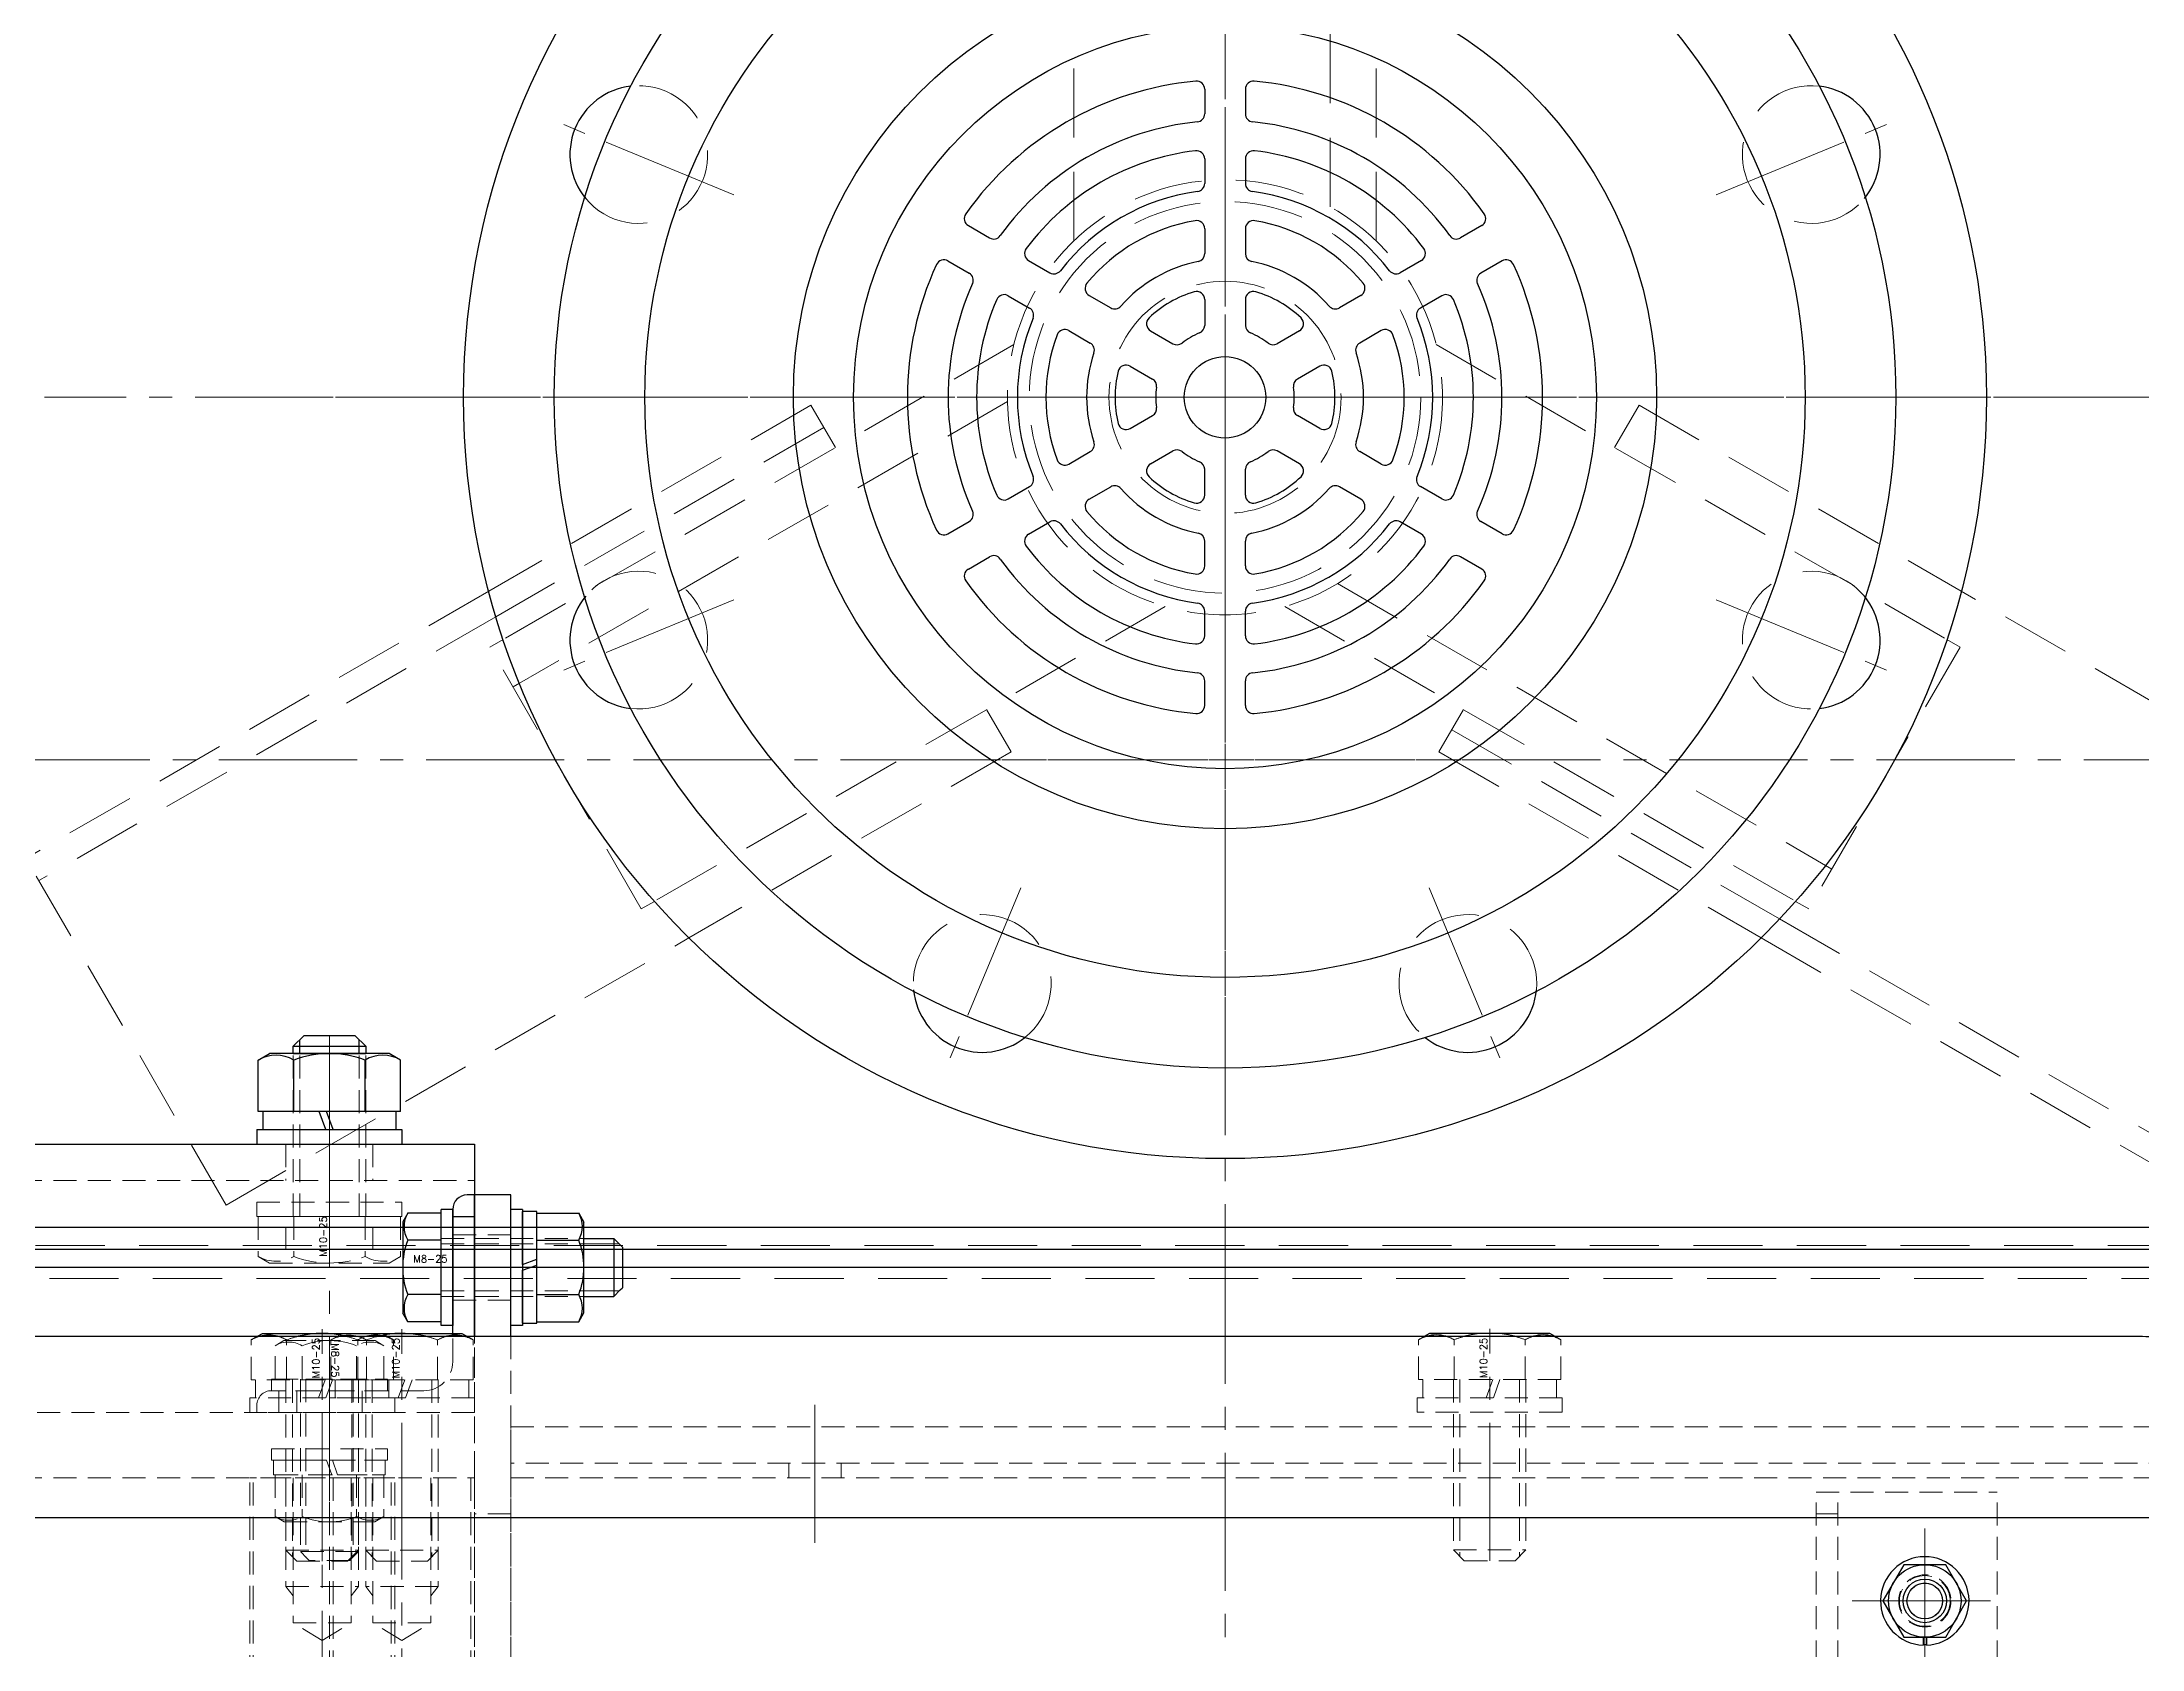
# Model space of a CAD drawing. Header units: millimetres. Extents: x 0 to 10987, y 0 to 7892.
# Drawn here: x 2289.4 to 2579, y 6575.8 to 6797.5 of the extents above; entities that cross this region are included whole.
import ezdxf

# ---------------------------------------------------------------- set-up
doc = ezdxf.new("R2010")
doc.units = ezdxf.units.MM
doc.linetypes.add('CENTER2', pattern=[28.575, 19.05, -3.175, 3.175, -3.175])
doc.linetypes.add('HIDDEN2', pattern=[4.7625, 3.175, -1.5875])
for name, color, linetype, lineweight in [('01_外形線', 7, 'Continuous', 25), ('02_細線', 5, 'Continuous', 13), ('03_かくれ線', 6, 'HIDDEN2', 13), ('04_中心線', 1, 'CENTER2', 9), ('07_寸法線', 3, 'Continuous', 9)]:
    doc.layers.add(name, color=color, linetype=linetype, lineweight=lineweight)
doc.styles.add('KSS_TXT', font='txt.shx', dxfattribs={"bigfont": 'extfont2.shx'})
doc.styles.add('寸法用', font='simplex.shx', dxfattribs={"width": 0.8, "bigfont": '@extfont2.shx'})
doc.dimstyles.new('機械製図用', dxfattribs={"dimtxt": 3.5, "dimasz": 3.5, "dimexe": 2, "dimexo": 0, "dimgap": 1.2, "dimtad": 1, "dimdsep": 46, "dimtxsty": '寸法用', "dimblk": 'OPEN30', "dimcen": 0, "dimclrd": 256, "dimclre": 256, "dimclrt": 7, "dimazin": 2, "dimtm": 1e-09, "dimtfac": 0.75, "dimtmove": 0, "dimatfit": 3, "dimldrblk": 'OPEN30', "dimfxl": 1, "dimlwd": -1, "dimlwe": -1, "dimarcsym": 0})

# ---------------------------------------------------------------- blocks, each defined once
blk = doc.blocks.new('_Open30')
at = {"color": 0, "linetype": 'ByBlock', "lineweight": -2}
for p, q in [((-1, 0.268), (0, 0)), ((0, 0), (-1, -0.268)), ((0, 0), (-1, 0))]:
    blk.add_line(p, q, dxfattribs=at)
blk = doc.blocks.new('*D432')
at = {"layer": '07_寸法線', "transparency": 16777216}
for p, q in [((2455.58, 7028.44), (2949.37, 7028.44)), ((2947.37, 7024.94), (2947.37, 6792.44)), ((2902.21, 6788.94), (2949.37, 6788.94))]:
    blk.add_line(p, q, dxfattribs=at)
at = {"layer": 'Defpoints', "color": 0, "transparency": 16777216}
for p in [(2452.58, 7028.44), (2899.21, 6788.94), (2947.37, 6788.94)]:
    blk.add_point(p, dxfattribs=at)
at = {"layer": '07_寸法線', "transparency": 16777216, "xscale": 3.5, "yscale": 3.5, "zscale": 3.5}
for p, rotation in [((2947.37, 7028.44), 90), ((2947.37, 6788.94), 270)]:
    blk.add_blockref('_Open30', p, dxfattribs=dict(at, rotation=rotation))
at = {"layer": '07_寸法線', "color": 7, "transparency": 16777216, "insert": (2930.93, 6908.69), "char_height": 20, "attachment_point": 5, "rotation": 90, "style": '寸法用'}
blk.add_mtext('(240)', dxfattribs=at)

msp = doc.modelspace()

# ---------------------------------------------------------------- linework, layer by layer
for radius in [105, 92.5, 59.519, 51.223]:
    msp.add_circle((2452.578, 6748.444), radius)
at = {"layer": '01_外形線'}
for p, q in [((2449.771, 6790.937), (2449.771, 6787.552)), ((2455.386, 6790.937), (2455.386, 6787.552)), ((2449.771, 6781.339), (2449.771, 6777.943)), ((2455.386, 6781.339), (2455.386, 6777.943)), ((2417.182, 6772.122), (2420.113, 6770.429)), ((2449.771, 6771.697), (2449.771, 6768.272)), ((2455.386, 6771.697), (2455.386, 6768.272)), ((2487.974, 6772.122), (2485.043, 6770.429)), ((2414.375, 6767.259), (2417.306, 6765.567)), ((2425.494, 6767.323), (2428.435, 6765.625)), ((2479.662, 6767.323), (2476.721, 6765.625)), ((2490.782, 6767.259), (2487.85, 6765.567)), ((2422.687, 6762.46), (2425.628, 6760.762)), ((2433.844, 6762.502), (2436.81, 6760.79)), ((2449.771, 6761.92), (2449.771, 6758.362)), ((2455.386, 6761.92), (2455.386, 6758.362)), ((2471.312, 6762.502), (2468.346, 6760.79)), ((2482.469, 6762.46), (2479.529, 6760.762)), ((2431.037, 6757.639), (2434.003, 6755.927)), ((2442.311, 6757.613), (2445.393, 6755.835)), ((2462.845, 6757.613), (2459.764, 6755.835)), ((2474.12, 6757.639), (2471.154, 6755.927)), ((2439.504, 6752.751), (2442.585, 6750.972)), ((2465.652, 6752.751), (2462.571, 6750.972)), ((2439.504, 6744.137), (2442.585, 6745.916)), ((2465.652, 6744.137), (2462.571, 6745.916)), ((2431.037, 6739.249), (2434.003, 6740.961)), ((2442.311, 6739.275), (2445.393, 6741.054)), ((2462.845, 6739.275), (2459.764, 6741.054)), ((2474.12, 6739.249), (2471.154, 6740.961)), ((2422.687, 6734.428), (2425.628, 6736.126)), ((2433.844, 6734.386), (2436.81, 6736.099)), ((2449.771, 6734.968), (2449.771, 6738.526)), ((2455.386, 6734.968), (2455.386, 6738.526)), ((2471.312, 6734.386), (2468.346, 6736.099)), ((2482.469, 6734.428), (2479.529, 6736.126)), ((2414.375, 6729.629), (2417.306, 6731.321)), ((2425.494, 6729.565), (2428.435, 6731.263)), ((2479.662, 6729.565), (2476.721, 6731.263)), ((2490.782, 6729.629), (2487.85, 6731.321)), ((2449.771, 6725.191), (2449.771, 6728.616)), ((2455.386, 6725.191), (2455.386, 6728.616)), ((2417.182, 6724.766), (2420.113, 6726.459)), ((2487.974, 6724.766), (2485.043, 6726.459)), ((2449.771, 6715.55), (2449.771, 6718.945)), ((2455.386, 6715.55), (2455.386, 6718.945)), ((2449.771, 6705.951), (2449.771, 6709.336)), ((2455.386, 6705.951), (2455.386, 6709.336)), ((2319.263, 6657.038), (2320.828, 6657.942)), ((2337.328, 6657.942), (2320.828, 6657.942)), ((2324.078, 6658.942), (2325.578, 6660.442)), ((2324.078, 6657.942), (2324.078, 6658.942)), ((2324.078, 6658.942), (2334.078, 6658.942)), ((2324.078, 6657.942), (2334.078, 6657.942)), ((2324.978, 6657.942), (2324.978, 6659.842)), ((2325.578, 6660.442), (2332.578, 6660.442)), ((2334.078, 6658.942), (2332.578, 6660.442)), ((2333.178, 6657.942), (2333.178, 6659.842)), ((2334.078, 6658.942), (2334.078, 6657.942)), ((2338.893, 6657.038), (2337.328, 6657.942)), ((2319.263, 6649.942), (2319.263, 6657.038)), ((2324.171, 6649.942), (2324.171, 6657.038)), ((2333.986, 6649.942), (2333.986, 6657.038)), ((2338.893, 6649.942), (2338.893, 6657.038)), ((2338.893, 6649.942), (2319.263, 6649.942)), ((2327.668, 6649.942), (2319.878, 6649.942)), ((2319.878, 6649.942), (2319.878, 6647.442)), ((2328.578, 6647.442), (2327.668, 6649.942)), ((2338.278, 6649.942), (2328.668, 6649.942)), ((2329.578, 6647.442), (2328.668, 6649.942)), ((2338.278, 6647.442), (2338.278, 6649.942)), ((2319.078, 6647.442), (2339.078, 6647.442)), ((2319.078, 6647.442), (2319.078, 6645.442)), ((2339.078, 6647.442), (2339.078, 6645.442)), ((2251.228, 6645.442), (2349.078, 6645.442)), ((2319.078, 6645.442), (2339.078, 6645.442)), ((2349.078, 6645.442), (2349.078, 6618.942)), ((2349.078, 6638.442), (2348.078, 6638.442)), ((2349.078, 6618.942), (2349.078, 6638.442)), ((2354.078, 6638.442), (2349.078, 6638.442)), ((2349.078, 6618.942), (2349.078, 6638.442)), ((2354.078, 6618.942), (2354.078, 6638.442)), ((2339.874, 6635.947), (2339.178, 6634.742)), ((2339.178, 6634.742), (2339.178, 6622.142)), ((2344.478, 6635.947), (2339.874, 6635.947)), ((2344.478, 6620.442), (2344.478, 6636.442)), ((2346.078, 6636.442), (2344.478, 6636.442)), ((2344.478, 6620.936), (2344.478, 6635.947)), ((2346.078, 6618.942), (2346.078, 6636.442)), ((2346.078, 6636.442), (2346.078, 6620.442)), ((2346.078, 6635.442), (2349.078, 6635.442)), ((2354.078, 6620.442), (2354.078, 6636.442)), ((2355.678, 6636.442), (2354.078, 6636.442)), ((2355.678, 6636.442), (2355.678, 6620.442)), ((2355.678, 6628.842), (2355.678, 6636.142)), ((2357.678, 6636.142), (2355.678, 6636.142)), ((2357.678, 6629.57), (2357.678, 6636.142)), ((2357.678, 6620.936), (2357.678, 6635.947)), ((2357.678, 6635.947), (2363.453, 6635.947)), ((2363.453, 6635.947), (2364.178, 6634.692)), ((2364.178, 6622.192), (2364.178, 6634.692)), ((2344.478, 6632.195), (2339.874, 6632.195)), ((2357.678, 6632.195), (2363.453, 6632.195)), ((2364.178, 6632.442), (2368.278, 6632.442)), ((2368.278, 6632.442), (2368.278, 6624.442)), ((2368.278, 6632.442), (2369.178, 6631.542)), ((2029.078, 6630.942), (2829.078, 6630.942)), ((2355.678, 6628.842), (2357.678, 6629.57)), ((2355.678, 6628.042), (2357.678, 6628.77)), ((2357.678, 6620.742), (2357.678, 6628.77)), ((2369.178, 6631.542), (2369.478, 6631.242)), ((2369.478, 6631.242), (2369.478, 6625.642)), ((2355.678, 6620.742), (2355.678, 6628.042)), ((2344.478, 6624.689), (2339.874, 6624.689)), ((2357.678, 6624.689), (2363.453, 6624.689)), ((2364.178, 6624.442), (2368.278, 6624.442)), ((2368.278, 6624.442), (2369.178, 6625.342)), ((2369.178, 6625.342), (2369.478, 6625.642)), ((2339.874, 6620.936), (2339.178, 6622.142)), ((2344.478, 6620.936), (2339.874, 6620.936)), ((2346.078, 6620.442), (2344.478, 6620.442)), ((2355.678, 6620.442), (2354.078, 6620.442)), ((2355.678, 6620.742), (2357.678, 6620.742)), ((2357.678, 6620.936), (2363.453, 6620.936)), ((2363.453, 6620.936), (2364.178, 6622.192)), ((2319.135, 6618.942), (2319.828, 6619.342)), ((2319.828, 6619.342), (2336.328, 6619.342)), ((2336.328, 6619.342), (2347.328, 6619.342)), ((2336.328, 6619.342), (2337.021, 6618.942)), ((2347.328, 6619.342), (2348.021, 6618.942)), ((2480.083, 6618.942), (2480.828, 6619.372)), ((2480.828, 6619.372), (2497.328, 6619.372)), ((2497.328, 6619.372), (2498.073, 6618.942)), ((2546.189, 6587.442), (2543.302, 6582.442)), ((2551.962, 6587.442), (2546.189, 6587.442)), ((2554.849, 6582.442), (2551.962, 6587.442)), ((2543.302, 6582.442), (2546.189, 6577.442)), ((2551.962, 6577.442), (2554.849, 6582.442)), ((2546.189, 6577.442), (2551.962, 6577.442)), ((2548.851, 6577.442), (2548.851, 6576.346)), ((2549.301, 6577.442), (2549.301, 6576.346))]:
    msp.add_line(p, q, dxfattribs=at)
msp.add_lwpolyline([(2029.078, 6593.942), (2829.078, 6593.942), (2829.078, 6633.942), (2029.078, 6633.942)], close=True, dxfattribs=at)
msp.add_lwpolyline([(2147.578, 6625.423), (2143.53, 6625.423, 0.4933243), (2133.872, 6612.829, 0.7668698), (2771.284, 6612.829, 0.4933243), (2761.627, 6625.423), (2757.578, 6625.423), (2757.578, 6628.423), (2147.578, 6628.423)], format="xyb", close=True, dxfattribs=at)
msp.add_lwpolyline([(2024.078, 6618.942), (2579.078, 6618.942, -0.4142136), (2589.078, 6608.942), (2589.078, 6328.942, -0.4142136), (2579.078, 6318.942), (2024.078, 6318.942), (2024.078, 6618.942)], format="xyb", dxfattribs=at)
for centre, radius in [((2452.578, 6748.444), 105), ((2452.578, 6748.444), 80), ((2452.578, 6748.444), 5.615), ((2549.076, 6582.442), 5), ((2549.076, 6582.442), 3), ((2549.076, 6582.442), 2.458)]:
    msp.add_circle(centre, radius, dxfattribs=at)
for centre, radius, start, end in [((2371.739, 6781.929), 9.5, 96.64803, 219.58354), ((2452.578, 6748.444), 43.797, 95.28473, 144.71527), ((2448.648, 6790.937), 1.123, 0, 95.28473), ((2456.509, 6790.937), 1.123, 84.71527, 180), ((2452.578, 6748.444), 43.797, 35.28473, 84.71527), ((2533.418, 6781.929), 9.5, 320.41646, 83.35197), ((2452.578, 6748.444), 38.182, 95.73917, 144.26083), ((2448.648, 6787.552), 1.123, 275.73917, 0), ((2456.509, 6787.552), 1.123, 180, 264.26083), ((2452.578, 6748.444), 38.182, 35.73917, 84.26083), ((2452.578, 6748.444), 34.251, 96.81385, 143.18615), ((2448.648, 6781.339), 1.123, 0, 96.81385), ((2456.509, 6781.339), 1.123, 83.18615, 180), ((2452.578, 6748.444), 34.251, 36.81385, 83.18615), ((2452.578, 6748.444), 28.637, 97.58954, 142.41046), ((2448.648, 6777.943), 1.123, 277.58954, 0), ((2456.509, 6777.943), 1.123, 180, 262.41046), ((2452.578, 6748.444), 28.637, 37.58954, 82.41046), ((2417.744, 6773.094), 1.123, 144.71527, 240), ((2487.413, 6773.094), 1.123, 300, 35.28473), ((2420.675, 6771.402), 1.123, 240, 324.26083), ((2452.578, 6748.444), 24.706, 99.59407, 140.40593), ((2448.648, 6771.697), 1.123, 0, 99.59407), ((2456.509, 6771.697), 1.123, 80.40593, 180), ((2452.578, 6748.444), 24.706, 39.59407, 80.40593), ((2484.481, 6771.402), 1.123, 215.73917, 300), ((2426.056, 6768.295), 1.123, 143.18615, 240), ((2448.648, 6768.272), 1.123, 281.21227, 0), ((2456.509, 6768.272), 1.123, 180, 258.78773), ((2479.1, 6768.295), 1.123, 300, 36.81385), ((2452.578, 6748.444), 43.797, 155.28473, 204.71527), ((2413.813, 6766.286), 1.123, 60, 155.28473), ((2416.744, 6764.594), 1.123, 335.73917, 60), ((2428.997, 6766.597), 1.123, 240, 322.41046), ((2452.578, 6748.444), 19.091, 101.21227, 138.78773), ((2452.578, 6748.444), 19.091, 41.21227, 78.78773), ((2476.16, 6766.597), 1.123, 217.58954, 300), ((2488.412, 6764.594), 1.123, 120, 204.26083), ((2491.343, 6766.286), 1.123, 24.71527, 120), ((2452.578, 6748.444), 43.797, 335.28473, 24.71527), ((2452.578, 6748.444), 38.182, 155.73917, 204.26083), ((2452.578, 6748.444), 34.252, 156.81385, 203.18615), ((2422.125, 6761.487), 1.123, 60, 156.81385), ((2434.406, 6763.475), 1.123, 140.40593, 240), ((2452.578, 6748.444), 15.16, 106.26021, 133.7398), ((2448.648, 6761.92), 1.123, 0, 106.26021), ((2456.509, 6761.92), 1.123, 73.73979, 180), ((2452.578, 6748.444), 15.161, 46.2602, 73.73979), ((2470.751, 6763.475), 1.123, 300, 39.59407), ((2483.031, 6761.487), 1.123, 23.18615, 120), ((2452.578, 6748.444), 34.252, 336.81385, 23.18615), ((2452.578, 6748.444), 38.182, 335.73917, 24.26083), ((2452.578, 6748.444), 28.637, 157.58954, 202.41046), ((2425.066, 6759.79), 1.123, 337.58954, 60), ((2437.372, 6761.762), 1.123, 240, 318.78773), ((2442.873, 6758.586), 1.123, 133.7398, 240), ((2462.283, 6758.586), 1.123, 300, 46.2602), ((2467.785, 6761.762), 1.123, 221.21227, 300), ((2480.09, 6759.79), 1.123, 120, 202.41046), ((2452.578, 6748.444), 28.637, 337.58954, 22.41046), ((2452.578, 6748.444), 24.706, 159.59407, 200.40593), ((2430.475, 6756.667), 1.123, 60, 159.59407), ((2452.578, 6748.444), 9.546, 111.61827, 128.38173), ((2448.648, 6758.362), 1.123, 291.61827, 0), ((2456.509, 6758.362), 1.123, 180, 248.38173), ((2452.578, 6748.444), 9.546, 51.61827, 68.38173), ((2474.681, 6756.667), 1.123, 20.40593, 120), ((2452.578, 6748.444), 24.706, 339.59407, 20.40593), ((2452.578, 6748.444), 19.091, 161.21227, 198.78773), ((2433.441, 6754.954), 1.123, 341.21227, 60), ((2445.954, 6756.807), 1.123, 240, 308.38173), ((2459.202, 6756.807), 1.123, 231.61827, 300), ((2471.715, 6754.954), 1.123, 120, 198.78773), ((2452.578, 6748.444), 19.091, 341.21227, 18.78773), ((2452.578, 6748.444), 15.16, 166.26021, 193.73979), ((2438.942, 6751.778), 1.123, 60, 166.26021), ((2442.024, 6749.999), 1.123, 351.61827, 60), ((2463.133, 6749.999), 1.123, 120, 188.38173), ((2466.214, 6751.778), 1.123, 13.73979, 120), ((2452.578, 6748.444), 15.16, 346.26021, 13.73979), ((2452.578, 6748.444), 9.546, 171.61827, 188.38173), ((2452.578, 6748.444), 9.546, 351.61827, 8.38173), ((2438.942, 6745.11), 1.123, 193.73979, 300), ((2442.024, 6746.889), 1.123, 300, 8.38173), ((2463.133, 6746.889), 1.123, 171.61827, 240), ((2466.214, 6745.11), 1.123, 240, 346.26021), ((2433.441, 6741.934), 1.123, 300, 18.78773), ((2471.715, 6741.934), 1.123, 161.21227, 240), ((2430.475, 6740.221), 1.123, 200.40593, 300), ((2442.873, 6738.302), 1.123, 120, 226.2602), ((2445.954, 6740.081), 1.123, 51.61827, 120), ((2452.578, 6748.444), 9.546, 231.61827, 248.38173), ((2448.648, 6738.526), 1.123, 0, 68.38173), ((2456.509, 6738.526), 1.123, 111.61827, 180), ((2452.578, 6748.444), 9.546, 291.61827, 308.38173), ((2459.202, 6740.081), 1.123, 60, 128.38173), ((2462.283, 6738.302), 1.123, 313.7398, 60), ((2474.681, 6740.221), 1.123, 240, 339.59407), ((2425.066, 6737.099), 1.123, 300, 22.41046), ((2437.372, 6735.126), 1.123, 41.21227, 120), ((2452.578, 6748.444), 19.091, 221.21227, 258.78773), ((2452.578, 6748.444), 15.161, 226.2602, 253.73979), ((2452.578, 6748.444), 19.091, 281.21227, 318.78773), ((2452.578, 6748.444), 15.16, 286.26021, 313.7398), ((2467.785, 6735.126), 1.123, 60, 138.78773), ((2480.09, 6737.099), 1.123, 157.58954, 240), ((2422.125, 6735.401), 1.123, 203.18615, 300), ((2434.406, 6733.414), 1.123, 120, 219.59407), ((2448.648, 6734.968), 1.123, 253.73979, 0), ((2456.509, 6734.968), 1.123, 180, 286.26021), ((2470.751, 6733.414), 1.123, 320.40593, 60), ((2483.031, 6735.401), 1.123, 240, 336.81385), ((2413.813, 6730.602), 1.123, 204.71527, 300), ((2416.744, 6732.294), 1.123, 300, 24.26083), ((2428.997, 6730.291), 1.123, 37.58954, 120), ((2452.578, 6748.444), 28.637, 217.58954, 262.41046), ((2452.578, 6748.444), 24.706, 219.59407, 260.40593), ((2452.578, 6748.444), 28.637, 277.58954, 322.41046), ((2452.578, 6748.444), 24.706, 279.59407, 320.40593), ((2476.16, 6730.291), 1.123, 60, 142.41046), ((2488.412, 6732.294), 1.123, 155.73917, 240), ((2491.343, 6730.602), 1.123, 240, 335.28473), ((2426.056, 6728.593), 1.123, 120, 216.81385), ((2452.578, 6748.444), 34.251, 216.81385, 263.18615), ((2448.648, 6728.616), 1.123, 0, 78.78773), ((2456.509, 6728.616), 1.123, 101.21227, 180), ((2452.578, 6748.444), 34.251, 276.81385, 323.18615), ((2479.1, 6728.593), 1.123, 323.18615, 60), ((2417.744, 6723.794), 1.123, 120, 215.28473), ((2420.675, 6725.486), 1.123, 35.73917, 120), ((2452.578, 6748.444), 38.182, 215.73917, 264.26083), ((2448.648, 6725.191), 1.123, 260.40593, 0), ((2456.509, 6725.191), 1.123, 180, 279.59407), ((2452.578, 6748.444), 38.182, 275.73917, 324.26083), ((2484.481, 6725.486), 1.123, 60, 144.26083), ((2487.413, 6723.794), 1.123, 324.71527, 60), ((2452.578, 6748.444), 43.797, 215.28473, 264.71527), ((2452.578, 6748.444), 43.797, 275.28473, 324.71527), ((2371.739, 6714.959), 9.5, 140.41646, 263.35197), ((2448.648, 6718.945), 1.123, 0, 82.41046), ((2456.509, 6718.945), 1.123, 97.58954, 180), ((2533.418, 6714.959), 9.5, 276.64803, 39.58354), ((2448.648, 6715.55), 1.123, 263.18615, 0), ((2456.509, 6715.55), 1.123, 180, 276.81385), ((2448.648, 6709.336), 1.123, 0, 84.26083), ((2456.509, 6709.336), 1.123, 95.73917, 180), ((2448.648, 6705.951), 1.123, 264.71527, 0), ((2456.509, 6705.951), 1.123, 180, 275.28473), ((2419.093, 6667.605), 9.5, 185.41646, 308.35197), ((2486.063, 6667.605), 9.5, 231.64803, 354.58354), ((2321.717, 6652.788), 4.907, 60.00001, 119.99999), ((2329.078, 6644.163), 13.779, 69.136, 110.864), ((2336.439, 6652.788), 4.907, 60.00001, 119.99999), ((2348.078, 6636.442), 2, 90, 180), ((2343.124, 6634.071), 3.753, 150.00001, 209.99999), ((2360.203, 6634.071), 3.753, 330.00001, 29.99999), ((2349.643, 6628.442), 10.465, 158.98558, 201.01442), ((2354.102, 6628.442), 10.077, 338.13461, 21.86539), ((2343.124, 6622.813), 3.753, 150.00001, 209.99999), ((2360.203, 6622.813), 3.753, 330.00001, 29.99999), ((2320.717, 6614.188), 4.907, 75.61054, 104.38946), ((2328.078, 6605.563), 13.779, 76.16077, 103.83923), ((2335.439, 6614.188), 4.907, 75.61054, 104.38946), ((2339.078, 6605.563), 13.779, 76.16077, 99.98281), ((2346.439, 6614.188), 4.907, 75.61054, 104.38946), ((2481.717, 6614.219), 4.907, 74.25373, 105.74627), ((2489.078, 6605.593), 13.779, 75.64502, 104.35498), ((2496.439, 6614.219), 4.907, 74.25373, 105.74627), ((2549.076, 6582.442), 6.1, 272.11385, 267.88615), ((2549.076, 6582.442), 6, 267.88615, 272.1491)]:
    msp.add_arc(centre, radius, start, end, dxfattribs=at)
at = {"layer": '02_細線'}
for p, q in [((2364.178, 6631.692), (2369.028, 6631.692)), ((2364.178, 6625.192), (2369.028, 6625.192))]:
    msp.add_line(p, q, dxfattribs=at)
at = {"layer": '03_かくれ線', "ltscale": 3, "transparency": 33554559}
for p, q in [((2467.074, 6774.71), (2467.074, 6852.439)), ((2431.718, 6770.005), (2431.718, 6851.351)), ((2473.438, 6770.005), (2473.438, 6851.351)), ((2423.476, 6755.729), (2353.028, 6715.056)), ((2481.68, 6755.729), (2552.128, 6715.056)), ((2422.584, 6747.865), (2355.268, 6709)), ((2395.475, 6747.349), (2351.042, 6721.696)), ((2395.475, 6747.349), (2398.847, 6741.509)), ((2506.309, 6741.509), (2509.681, 6747.349)), ((2509.681, 6747.349), (2554.114, 6721.696)), ((2397.243, 6744.287), (2352.033, 6718.185)), ((2351.042, 6721.696), (2287.222, 6684.849)), ((2468.077, 6722.758), (2535.392, 6683.893)), ((2617.934, 6684.849), (2554.114, 6721.696)), ((2444.336, 6719.599), (2373.888, 6678.926)), ((2460.821, 6719.599), (2531.268, 6678.926)), ((2352.033, 6718.185), (2288.99, 6681.787)), ((2351.216, 6714.009), (2353.028, 6715.056)), ((2372.075, 6677.879), (2351.216, 6714.009)), ((2553.941, 6714.009), (2533.081, 6677.879)), ((2553.941, 6714.009), (2552.128, 6715.056)), ((2419.707, 6705.379), (2423.078, 6699.539)), ((2482.078, 6699.539), (2485.45, 6705.379)), ((2483.846, 6702.601), (2529.056, 6676.499)), ((2423.078, 6699.539), (2378.645, 6673.886)), ((2482.078, 6699.539), (2526.511, 6673.886)), ((2314.825, 6637.039), (2287.222, 6684.849)), ((2536.263, 6683.39), (2535.392, 6683.893)), ((2372.075, 6677.879), (2373.888, 6678.926)), ((2533.081, 6677.879), (2531.268, 6678.926)), ((2529.056, 6676.499), (2592.099, 6640.101)), ((2314.825, 6637.039), (2378.645, 6673.886)), ((2526.511, 6673.886), (2590.331, 6637.039)), ((2769.575, 6631.444), (2268.154, 6631.444)), ((2768.926, 6628.444), (2268.648, 6628.41))]:
    msp.add_line(p, q, dxfattribs=at)
at = {"layer": '03_かくれ線'}
for p, q in [((2452.578, 6778.444), (2452.578, 6718.444)), ((2324.078, 6635.442), (2324.078, 6657.942)), ((2324.978, 6635.442), (2324.978, 6657.942)), ((2333.178, 6635.442), (2333.178, 6657.942)), ((2334.078, 6635.442), (2334.078, 6657.942)), ((2323.078, 6645.442), (2323.078, 6640.442)), ((2335.078, 6645.442), (2335.078, 6640.442)), ((2029.078, 6640.442), (2349.078, 6640.442)), ((2319.078, 6637.442), (2339.078, 6637.442)), ((2319.078, 6637.442), (2319.078, 6635.442)), ((2339.078, 6637.442), (2339.078, 6635.442)), ((2319.078, 6635.442), (2339.078, 6635.442)), ((2319.263, 6635.442), (2319.263, 6629.945)), ((2338.893, 6635.442), (2319.263, 6635.442)), ((2324.171, 6635.442), (2324.171, 6629.945)), ((2333.986, 6635.442), (2333.986, 6629.945)), ((2338.893, 6635.442), (2338.893, 6629.945)), ((2344.478, 6632.442), (2364.178, 6632.442)), ((2344.478, 6631.692), (2364.178, 6631.692)), ((2349.078, 6632.942), (2346.078, 6632.942)), ((2354.078, 6632.942), (2349.078, 6632.942)), ((2319.263, 6629.945), (2320.828, 6629.042)), ((2320.828, 6629.042), (2337.328, 6629.042)), ((2338.893, 6629.945), (2337.328, 6629.042)), ((2344.478, 6625.192), (2364.178, 6625.192)), ((2344.478, 6624.442), (2364.178, 6624.442)), ((2349.078, 6623.942), (2346.078, 6623.942)), ((2354.078, 6623.942), (2349.078, 6623.942)), ((2318.263, 6618.438), (2319.135, 6618.942)), ((2318.263, 6612.942), (2318.263, 6618.438)), ((2321.573, 6617.646), (2322.778, 6618.342)), ((2321.573, 6613.042), (2321.573, 6617.646)), ((2335.378, 6618.342), (2322.778, 6618.342)), ((2323.171, 6612.942), (2323.171, 6618.438)), ((2325.325, 6613.042), (2325.325, 6617.646)), ((2329.263, 6618.438), (2330.046, 6618.89)), ((2329.263, 6612.942), (2329.263, 6618.438)), ((2330.083, 6618.912), (2330.828, 6619.342)), ((2330.828, 6619.342), (2336.328, 6619.342)), ((2332.831, 6613.042), (2332.831, 6617.646)), ((2332.986, 6612.942), (2332.986, 6618.438)), ((2334.171, 6612.942), (2334.171, 6618.438)), ((2336.584, 6617.646), (2335.378, 6618.342)), ((2336.584, 6613.042), (2336.584, 6617.646)), ((2337.893, 6618.438), (2337.021, 6618.942)), ((2337.893, 6612.942), (2337.893, 6618.438)), ((2343.986, 6612.942), (2343.986, 6618.438)), ((2346.078, 6615.442), (2346.078, 6618.942)), ((2348.893, 6618.438), (2348.021, 6618.942)), ((2348.893, 6612.942), (2348.893, 6618.438)), ((2349.078, 6318.942), (2349.078, 6618.942)), ((2349.078, 6608.442), (2349.078, 6618.942)), ((2349.078, 6318.942), (2349.078, 6618.942)), ((2354.078, 6618.942), (2354.078, 6318.942)), ((2479.263, 6618.469), (2480.046, 6618.92)), ((2479.263, 6612.972), (2479.263, 6618.469)), ((2484.171, 6612.972), (2484.171, 6618.469)), ((2493.986, 6612.972), (2493.986, 6618.469)), ((2498.893, 6618.469), (2498.073, 6618.942)), ((2498.893, 6612.972), (2498.893, 6618.469)), ((2337.893, 6612.942), (2318.263, 6612.942)), ((2318.878, 6610.442), (2318.878, 6612.942)), ((2321.078, 6613.042), (2337.078, 6613.042)), ((2321.078, 6611.442), (2321.078, 6613.042)), ((2342.078, 6611.442), (2321.078, 6611.442)), ((2337.078, 6611.442), (2321.078, 6611.442)), ((2321.573, 6613.042), (2336.584, 6613.042)), ((2322.078, 6608.442), (2322.078, 6611.442)), ((2323.078, 6612.942), (2323.078, 6589.442)), ((2323.978, 6612.942), (2323.978, 6588.542)), ((2324.578, 6608.442), (2324.578, 6611.442)), ((2325.078, 6613.042), (2325.078, 6593.342)), ((2325.828, 6613.042), (2325.828, 6593.342)), ((2327.578, 6610.442), (2328.488, 6612.942)), ((2328.578, 6610.442), (2329.488, 6612.942)), ((2348.893, 6612.942), (2329.263, 6612.942)), ((2329.878, 6610.442), (2329.878, 6612.942)), ((2332.178, 6612.942), (2332.178, 6588.542)), ((2332.328, 6613.042), (2332.328, 6593.342)), ((2333.078, 6613.042), (2333.078, 6593.342)), ((2333.078, 6612.942), (2333.078, 6589.442)), ((2333.578, 6608.442), (2333.578, 6611.442)), ((2334.078, 6612.942), (2334.078, 6589.442)), ((2334.978, 6612.942), (2334.978, 6588.542)), ((2337.078, 6611.442), (2337.078, 6613.042)), ((2337.278, 6612.942), (2337.278, 6610.442)), ((2338.578, 6610.442), (2339.488, 6612.942)), ((2339.578, 6610.442), (2340.488, 6612.942)), ((2343.178, 6612.942), (2343.178, 6588.542)), ((2344.078, 6612.942), (2344.078, 6589.442)), ((2348.278, 6612.942), (2348.278, 6610.442)), ((2498.893, 6612.972), (2479.263, 6612.972)), ((2479.878, 6610.472), (2479.878, 6612.972)), ((2484.078, 6612.972), (2484.078, 6589.472)), ((2484.978, 6612.972), (2484.978, 6588.572)), ((2488.578, 6610.472), (2489.488, 6612.972)), ((2489.578, 6610.472), (2490.488, 6612.972)), ((2493.178, 6612.972), (2493.178, 6588.572)), ((2494.078, 6612.972), (2494.078, 6589.472)), ((2498.278, 6612.972), (2498.278, 6610.472)), ((2338.078, 6610.442), (2318.078, 6610.442)), ((2318.078, 6609.912), (2318.078, 6610.442)), ((2318.078, 6609.912), (2318.078, 6608.442)), ((2338.078, 6608.442), (2318.078, 6608.442)), ((2319.078, 6608.442), (2319.078, 6609.442)), ((2349.078, 6608.442), (2319.078, 6608.442)), ((2349.078, 6610.442), (2329.078, 6610.442)), ((2329.078, 6609.912), (2329.078, 6610.442)), ((2329.078, 6609.912), (2329.078, 6608.442)), ((2349.078, 6608.442), (2329.078, 6608.442)), ((2338.078, 6610.442), (2338.078, 6609.912)), ((2338.078, 6609.912), (2338.078, 6608.442)), ((2349.078, 6610.442), (2349.078, 6609.912)), ((2349.078, 6609.912), (2349.078, 6608.442)), ((2499.078, 6610.472), (2479.078, 6610.472)), ((2479.078, 6609.942), (2479.078, 6610.472)), ((2479.078, 6609.942), (2479.078, 6608.472)), ((2499.078, 6608.472), (2479.078, 6608.472)), ((2499.078, 6610.472), (2499.078, 6609.942)), ((2499.078, 6609.942), (2499.078, 6608.472)), ((2354.078, 6331.442), (2354.078, 6606.442)), ((2354.078, 6606.442), (2745.078, 6606.442)), ((2321.078, 6603.442), (2337.078, 6603.442)), ((2321.078, 6601.842), (2321.078, 6603.442)), ((2337.078, 6601.842), (2337.078, 6603.442)), ((2337.078, 6601.842), (2321.078, 6601.842)), ((2321.378, 6601.842), (2328.678, 6601.842)), ((2321.378, 6601.842), (2321.378, 6599.842)), ((2321.378, 6599.842), (2329.406, 6599.842)), ((2321.573, 6599.842), (2336.584, 6599.842)), ((2321.573, 6599.842), (2321.573, 6594.067)), ((2325.325, 6599.842), (2325.325, 6594.067)), ((2328.678, 6601.842), (2329.406, 6599.842)), ((2329.478, 6601.842), (2336.778, 6601.842)), ((2329.478, 6601.842), (2330.206, 6599.842)), ((2330.206, 6599.842), (2336.778, 6599.842)), ((2332.831, 6599.842), (2332.831, 6594.067)), ((2336.584, 6599.842), (2336.584, 6594.067)), ((2336.778, 6599.842), (2336.778, 6601.842)), ((2745.078, 6601.442), (2354.078, 6601.442)), ((2354.078, 6601.442), (2354.078, 6599.442)), ((2392.432, 6599.442), (2392.432, 6601.442)), ((2399.632, 6599.442), (2399.632, 6601.442)), ((2318.078, 6338.442), (2318.078, 6599.442)), ((2338.078, 6599.442), (2318.078, 6599.442)), ((2318.578, 6338.442), (2318.578, 6599.442)), ((2323.078, 6599.442), (2323.078, 6584.442)), ((2324.078, 6599.442), (2324.078, 6579.446)), ((2329.078, 6599.442), (2329.078, 6338.442)), ((2329.078, 6599.442), (2349.078, 6599.442)), ((2329.578, 6599.442), (2329.578, 6338.442)), ((2332.078, 6599.442), (2332.078, 6579.446)), ((2333.078, 6599.442), (2333.078, 6584.442)), ((2334.078, 6599.442), (2334.078, 6584.442)), ((2335.078, 6599.442), (2335.078, 6579.446)), ((2337.578, 6338.442), (2337.578, 6599.442)), ((2338.078, 6338.442), (2338.078, 6599.442)), ((2343.078, 6599.442), (2343.078, 6579.446)), ((2344.078, 6599.442), (2344.078, 6584.442)), ((2348.578, 6599.442), (2348.578, 6338.442)), ((2349.078, 6599.442), (2349.078, 6338.442)), ((2354.078, 6599.442), (2745.078, 6599.442)), ((2534.076, 6597.442), (2559.076, 6597.442)), ((2534.076, 6340.442), (2534.076, 6597.442)), ((2537.076, 6340.442), (2537.076, 6597.442)), ((2559.076, 6340.442), (2559.076, 6597.442)), ((2321.573, 6594.067), (2322.828, 6593.342)), ((2336.584, 6594.067), (2335.328, 6593.342)), ((2354.078, 6594.442), (2349.078, 6594.442)), ((2534.076, 6594.442), (2537.076, 6594.442)), ((2322.828, 6593.342), (2335.328, 6593.342)), ((2325.078, 6593.342), (2325.078, 6589.242)), ((2325.828, 6593.342), (2325.828, 6588.492)), ((2332.328, 6593.342), (2332.328, 6588.492)), ((2333.078, 6593.342), (2333.078, 6589.242)), ((2549.076, 6346.842), (2549.076, 6591.042)), ((2323.078, 6589.442), (2324.578, 6587.942)), ((2323.078, 6589.442), (2333.078, 6589.442)), ((2333.078, 6589.242), (2325.078, 6589.242)), ((2325.078, 6589.242), (2325.978, 6588.342)), ((2325.978, 6588.342), (2326.278, 6588.042)), ((2333.078, 6589.442), (2331.578, 6587.942)), ((2332.178, 6588.342), (2331.878, 6588.042)), ((2333.078, 6589.242), (2332.178, 6588.342)), ((2334.078, 6589.442), (2335.578, 6587.942)), ((2334.078, 6589.442), (2344.078, 6589.442)), ((2344.078, 6589.442), (2342.578, 6587.942)), ((2484.078, 6589.472), (2485.578, 6587.972)), ((2484.078, 6589.472), (2494.078, 6589.472)), ((2494.078, 6589.472), (2492.578, 6587.972)), ((2324.578, 6587.942), (2331.578, 6587.942)), ((2331.878, 6588.042), (2326.278, 6588.042)), ((2335.578, 6587.942), (2342.578, 6587.942)), ((2485.578, 6587.972), (2492.578, 6587.972)), ((2323.078, 6584.442), (2324.078, 6583.143)), ((2323.078, 6584.442), (2333.078, 6584.442)), ((2333.078, 6584.442), (2332.078, 6583.143)), ((2344.078, 6584.442), (2334.078, 6584.442)), ((2334.078, 6584.442), (2335.078, 6583.143)), ((2344.078, 6584.442), (2343.078, 6583.143)), ((2540.476, 6582.442), (2557.676, 6582.442)), ((2328.078, 6576.992), (2324.078, 6579.446)), ((2324.078, 6579.446), (2328.078, 6579.446)), ((2328.078, 6576.992), (2332.078, 6579.446)), ((2332.078, 6579.446), (2328.078, 6579.446)), ((2339.078, 6576.992), (2335.078, 6579.446)), ((2335.078, 6579.446), (2339.078, 6579.446)), ((2339.078, 6576.992), (2343.078, 6579.446)), ((2343.078, 6579.446), (2339.078, 6579.446))]:
    msp.add_line(p, q, dxfattribs=at)
at = {"layer": '03_かくれ線', "transparency": 33554559}
for p, q in [((2482.578, 6748.444), (2422.578, 6748.444)), ((2354.398, 6708.498), (2355.268, 6709))]:
    msp.add_line(p, q, dxfattribs=at)
at = {"layer": '03_かくれ線', "ltscale": 3}
for p, q in [((2323.078, 6633.942), (2323.078, 6630.942)), ((2335.078, 6633.942), (2335.078, 6630.942)), ((2147.578, 6626.923), (2757.578, 6626.923))]:
    msp.add_line(p, q, dxfattribs=at)
at = {"layer": '03_かくれ線'}
msp.add_lwpolyline([(2029.078, 6599.442), (2349.078, 6599.442), (2349.078, 6608.442), (2029.078, 6608.442), (2029.078, 6599.442)], dxfattribs=at)
at = {"layer": '03_かくれ線', "ltscale": 3, "transparency": 33554559}
for radius in [30, 27, 16]:
    msp.add_circle((2452.578, 6748.444), radius, dxfattribs=at)
at = {"layer": '03_かくれ線'}
for radius in [3.6, 3.5, 2.458]:
    msp.add_circle((2549.076, 6582.442), radius, dxfattribs=at)
at = {"layer": '03_かくれ線', "ltscale": 3}
for centre, start, end in [((2371.739, 6781.929), 219.58354, 96.64803), ((2533.418, 6781.929), 83.35197, 320.41646), ((2371.739, 6714.959), 263.35197, 140.41646), ((2533.418, 6714.959), 39.58354, 276.64803), ((2419.093, 6667.605), 308.35197, 185.41646), ((2486.063, 6667.605), 354.58354, 231.64803)]:
    msp.add_arc(centre, 9.5, start, end, dxfattribs=at)
at = {"layer": '03_かくれ線', "ltscale": 3, "transparency": 33554559}
for radius, start, end in [(324, 188.74896, 349.18729), (319.319, 188.87824, 349.02683), (317.319, 189.04728, 348.95681)]:
    msp.add_arc((2452.578, 6698.444), radius, start, end, dxfattribs=at)
at = {"layer": '03_かくれ線'}
for centre, radius, start, end in [((2321.717, 6634.195), 4.907, 240.00001, 299.99999), ((2329.078, 6642.821), 13.779, 249.136, 290.864), ((2336.439, 6634.195), 4.907, 240.00001, 299.99999), ((2320.717, 6614.188), 4.907, 104.38946, 119.99999), ((2323.449, 6614.396), 3.753, 60.00001, 119.99999), ((2320.717, 6614.188), 4.907, 60.00001, 75.61054), ((2328.078, 6605.563), 13.779, 103.83923, 110.864), ((2329.078, 6607.877), 10.465, 68.98558, 111.01442), ((2331.717, 6614.188), 4.907, 105.74627, 119.99999), ((2331.717, 6614.188), 4.907, 74.25373, 105.74627), ((2328.078, 6605.563), 13.779, 69.136, 76.16077), ((2334.707, 6614.396), 3.753, 60.00001, 119.99999), ((2335.439, 6614.188), 4.907, 104.38946, 119.99999), ((2331.717, 6614.188), 4.907, 60.00001, 74.25373), ((2339.078, 6605.563), 13.779, 99.98281, 110.864), ((2335.439, 6614.188), 4.907, 60.00001, 75.61054), ((2339.078, 6605.563), 13.779, 69.136, 76.16077), ((2346.439, 6614.188), 4.907, 104.38946, 119.99999), ((2346.439, 6614.188), 4.907, 60.00001, 75.61054), ((2481.717, 6614.219), 4.907, 105.74627, 119.99999), ((2481.717, 6614.219), 4.907, 60.00001, 74.25373), ((2489.078, 6605.593), 13.779, 104.35498, 110.864), ((2489.078, 6605.593), 13.779, 69.136, 75.64502), ((2496.439, 6614.219), 4.907, 105.74627, 119.99999), ((2496.439, 6614.219), 4.907, 60.00001, 74.25373), ((2342.078, 6615.442), 4, 270, 0), ((2321.078, 6609.442), 2, 90, 180), ((2323.449, 6597.317), 3.753, 240.00001, 299.99999), ((2329.078, 6603.418), 10.077, 248.13461, 291.86539), ((2334.707, 6597.317), 3.753, 240.00001, 299.99999)]:
    msp.add_arc(centre, radius, start, end, dxfattribs=at)
at = {"layer": '04_中心線'}
for p, q in [((2452.578, 7037.212), (2452.578, 6631.444)), ((2452.578, 6788.444), (2452.578, 6708.444)), ((2384.856, 6776.362), (2358.516, 6787.24)), ((2520.3, 6776.362), (2546.641, 6787.24)), ((2615.354, 6748.444), (2289.802, 6748.444)), ((2577.578, 6748.444), (2327.578, 6748.444)), ((2452.578, 6748.444), (2452.578, 6648.444)), ((2384.856, 6720.526), (2358.516, 6709.648)), ((2520.3, 6720.526), (2546.641, 6709.648)), ((2113.81, 6698.444), (2791.346, 6698.444)), ((2402.578, 6698.444), (2502.578, 6698.444)), ((2424.433, 6680.817), (2413.499, 6654.499)), ((2480.724, 6680.817), (2491.657, 6654.499)), ((2329.078, 6660.442), (2329.078, 6629.042)), ((2329.078, 6650.942), (2329.078, 6632.042)), ((2329.078, 6647.442), (2329.078, 6617.442)), ((2364.078, 6628.442), (2339.078, 6628.442)), ((2339.178, 6628.442), (2369.478, 6628.442)), ((2354.078, 6628.442), (2341.078, 6628.442)), ((2328.078, 6587.942), (2328.078, 6619.942)), ((2329.078, 6618.342), (2329.078, 6588.042)), ((2339.078, 6587.942), (2339.078, 6619.942)), ((2489.078, 6587.972), (2489.078, 6619.972)), ((2329.078, 6603.442), (2329.078, 6616.442)), ((2328.078, 6608.442), (2328.078, 6599.442)), ((2396.032, 6590.442), (2396.032, 6610.442)), ((2328.078, 6333.442), (2328.078, 6604.442)), ((2339.078, 6604.442), (2339.078, 6333.442)), ((2549.076, 6345.442), (2549.076, 6592.442)), ((2549.076, 6588.542), (2549.076, 6576.342)), ((2539.076, 6582.442), (2559.076, 6582.442)), ((2555.176, 6582.442), (2542.976, 6582.442))]:
    msp.add_line(p, q, dxfattribs=at)
at = {"layer": '04_中心線', "transparency": 33554559}
msp.add_line((2452.578, 6631.444), (2452.578, 6359.676), dxfattribs=at)

# ---------------------------------------------------------------- texts
at = {"layer": '03_かくれ線', "style": 'KSS_TXT'}
for s, rotation, p in [('M10-25', 90, (2328.718, 6629.917)), ('M10-25', 90, (2327.718, 6613.134)), ('M8-25', 270, (2329.373, 6617.977)), ('M10-25', 90, (2338.718, 6613.134)), ('M10-25', 90, (2488.718, 6613.164))]:
    msp.add_text(s, height=1, rotation=rotation, dxfattribs=at).set_placement(p)
msp.add_text('M8-25', height=1, dxfattribs=at).set_placement((2340.654, 6629.122))

# ---------------------------------------------------------------- dimensions: what is measured, and where the dimension line sits
at = {"layer": '07_寸法線'}
dim = msp.add_linear_dim(base=(2947.37, 6788.942), p1=(2452.578, 7028.444), p2=(2899.213, 6788.942), angle=90, text='(<>)', dimstyle='機械製図用', override={"dimtxt": 20, "dimexo": 3, "dimdec": 0}, dxfattribs=at)
dim.commit()
dim.dimension.update_dxf_attribs({"geometry": '*D432', "text_midpoint": (2930.931, 6908.693)})

doc.saveas('drawing.dxf')
